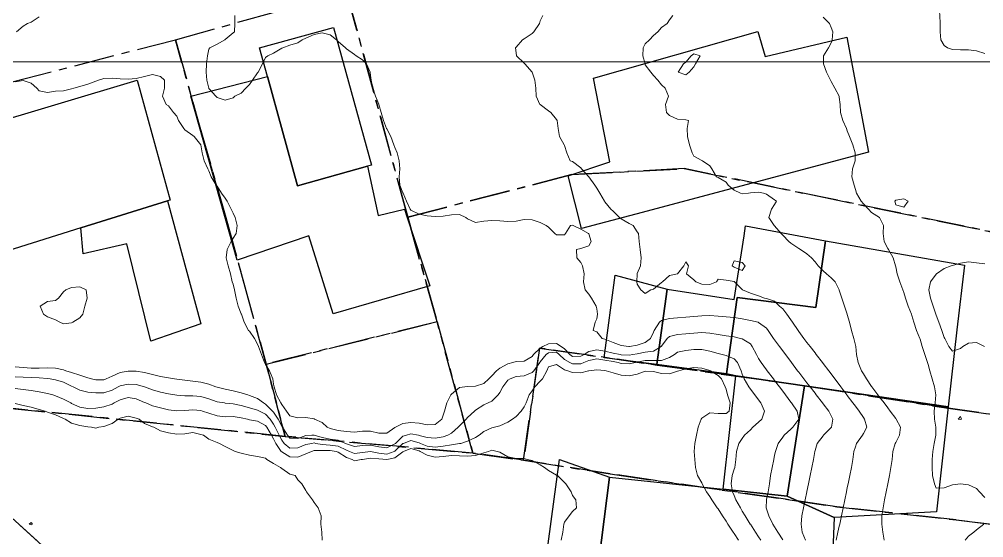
# Model space of a CAD drawing. Header units: centimetres. Extents: x 0 to 642158, y -847 to 649707.
# Drawn here: x 617776 to 617835.7, y 621057.9 to 621090 of the extents above; entities that cross this region are included whole.
import ezdxf

# ---------------------------------------------------------------- set-up
doc = ezdxf.new("R2010")
doc.units = ezdxf.units.CM
doc.header["$MEASUREMENT"] = 0
doc.linetypes.add('CENTERX2', pattern=[4, 2.5, -0.5, 0.5, -0.5])
doc.layers.add('MEV_grille', color=254, linetype='Continuous', lineweight=9)
doc.layers.add('WAL_topographie 0.5', color=253, linetype='Continuous', lineweight=20)
doc.layers.add('SPW_batiments', color=7, linetype='Continuous')
doc.layers.add('SPW_parcellaire cadastral', color=7, linetype='CENTERX2', lineweight=25, true_color=0xff0542)

# ---------------------------------------------------------------- blocks, each defined once
blk = doc.blocks.new('*U114')
at = {"layer": 'MEV_grille', "transparency": 33554687}
blk.add_lwpolyline([(-1338.461, 0), (1338.461, 0)], dxfattribs=at)
blk = doc.blocks.new('*U115')
at = {"layer": 'MEV_grille', "color": 0, "linetype": 'ByBlock', "lineweight": -2, "transparency": 16777216}
blk.add_blockref('*U114', (0, -1300), dxfattribs=at)

msp = doc.modelspace()

# ---------------------------------------------------------------- linework, layer by layer
at = {"layer": 'SPW_batiments'}
for points in [[(617797.808, 621080.984), (617797.559, 621080.914), (617793.224, 621079.701), (617791.363, 621086.468), (617790.873, 621088.25), (617795.457, 621089.501), (617797.808, 621080.984)], [(617822.173, 621087.72), (617827.222, 621088.904), (617828.557, 621081.788), (617814.168, 621077.949), (617810.808, 621077.053), (617809.974, 621080.319), (617812.557, 621081.186), (617811.54, 621086.369), (617821.706, 621089.27), (617822.173, 621087.72)], [(617793.224, 621079.701), (617797.559, 621080.914), (617798.224, 621077.867), (617799.841, 621078.251), (617799.993, 621077.796), (617801.425, 621073.502), (617795.425, 621071.767), (617793.924, 621076.601), (617789.483, 621075.1), (617786.623, 621085.266), (617791.363, 621086.468), (617793.224, 621079.701)], [(617785.341, 621078.816), (617785.174, 621078.764), (617779.825, 621077.093), (617775.308, 621075.682), (617774.958, 621077.181), (617773.516, 621083.315), (617783.307, 621086.249), (617785.341, 621078.816)], [(617787.242, 621071.15), (617784.142, 621070.083), (617782.658, 621076.115), (617779.958, 621075.482), (617779.825, 621077.093), (617785.174, 621078.764), (617787.242, 621071.15)], [(617825.891, 621076.295), (617825.308, 621072.17), (617820.441, 621072.787), (617819.764, 621068.054), (617815.458, 621068.636), (617816.108, 621073.303), (617820.258, 621072.654), (617820.863, 621076.603), (617820.958, 621077.22), (617825.891, 621076.295)], [(617834.491, 621074.789), (617834.036, 621070.773), (617833.496, 621066.004), (617824.609, 621067.32), (617820.342, 621067.936), (617819.764, 621068.054), (617820.441, 621072.787), (617825.308, 621072.17), (617825.891, 621076.295), (617834.491, 621074.789)], [(617816.108, 621073.303), (617815.458, 621068.636), (617812.206, 621069.045), (617812.894, 621074.173), (617816.108, 621073.303)], [(617824.609, 621067.32), (617823.526, 621060.487), (617819.576, 621060.906), (617820.342, 621067.936), (617824.609, 621067.32)], [(617833.496, 621066.004), (617832.992, 621061.555), (617832.76, 621059.505), (617826.426, 621059.155), (617823.526, 621060.487), (617824.609, 621067.32), (617833.496, 621066.004)], [(617812.526, 621061.653), (617811.361, 621052.386), (617808.03, 621052.3), (617809.433, 621062.749), (617812.526, 621061.653)], [(617819.576, 621060.906), (617823.526, 621060.487), (617826.426, 621059.155), (617826.177, 621052.471), (617819.061, 621053.354), (617819.061, 621051.47), (617811.361, 621052.386), (617812.526, 621061.653), (617819.576, 621060.906)]]:
    msp.add_lwpolyline(points, dxfattribs=at)
at = {"layer": 'SPW_parcellaire cadastral'}
for points in [[(617800.049, 621077.763), (617796.256, 621091.716), (617817.871, 621097.591), (617832.205, 621101.67), (617850.029, 621106.745), (617842.315, 621075.59), (617817.159, 621080.768), (617810.204, 621080.395), (617800.049, 621077.763)], [(617800.049, 621077.763), (617801.865, 621071.281), (617791.289, 621068.657), (617788.791, 621077.749), (617787.14, 621083.471), (617785.683, 621088.75), (617796.256, 621091.716), (617800.049, 621077.763)], [(617752.33, 621080.15), (617785.683, 621088.75), (617787.14, 621083.471), (617788.791, 621077.749), (617791.289, 621068.657), (617792.458, 621064.182), (617767.153, 621066.773), (617752.33, 621080.15)], [(617839.353, 621065.082), (617833.485, 621065.931), (617824.609, 621067.319), (617815.475, 621068.602), (617808.209, 621069.652), (617807.21, 621062.702), (617804.076, 621063.151), (617801.865, 621071.281), (617800.049, 621077.763), (617810.204, 621080.395), (617817.159, 621080.768), (617842.315, 621075.59), (617839.353, 621065.082)], [(617783.06, 621052.299), (617824.366, 621016.028), (617823.177, 621011.472), (617816.096, 621001.449), (617790.775, 620954.35), (617787.593, 620940.336), (617787.517, 620940.003), (617678.966, 621055.851), (617718.844, 621070.16), (617752.33, 621080.15), (617767.153, 621066.773), (617783.06, 621052.299)], [(617801.865, 621071.281), (617804.076, 621063.151), (617792.458, 621064.182), (617791.289, 621068.657), (617801.865, 621071.281)], [(617839.353, 621065.082), (617837.67, 621058.544), (617833.976, 621059.005), (617826.597, 621059.827), (617823.421, 621060.287), (617812.572, 621061.858), (617807.21, 621062.702), (617808.209, 621069.652), (617815.475, 621068.602), (617824.609, 621067.319), (617833.485, 621065.931), (617839.353, 621065.082)], [(617783.06, 621052.299), (617767.153, 621066.773), (617792.458, 621064.182), (617804.076, 621063.151), (617807.21, 621062.702), (617812.572, 621061.858), (617823.421, 621060.287), (617826.597, 621059.827), (617833.976, 621059.005), (617837.67, 621058.544), (617833.415, 621046.455), (617783.06, 621052.299)]]:
    msp.add_lwpolyline(points, dxfattribs=at)
at = {"layer": 'WAL_topographie 0.5'}
for points in [[(617835.75, 621092.934), (617835.263, 621092.75), (617835.25, 621092.742), (617834.75, 621092.29), (617834.694, 621092.25), (617834.25, 621091.878), (617833.75, 621091.814), (617833.25, 621091.807), (617833.121, 621091.75), (617832.862, 621091.25), (617832.926, 621090.75), (617832.983, 621090.25), (617832.992, 621089.75), (617832.996, 621089.25), (617833.034, 621088.75), (617833.25, 621088.394), (617833.441, 621088.25), (617833.75, 621088.15), (617834.25, 621088.118), (617834.75, 621088.125), (617835.25, 621088.06), (617835.75, 621087.902)], [(617777.25, 621090.172), (617776.75, 621089.85), (617776.525, 621089.75), (617776.25, 621089.601), (617775.831, 621089.25)], [(617789.358, 621090.25), (617789.359, 621089.75), (617789.318, 621089.25), (617789.25, 621089.171), (617788.75, 621088.772), (617788.722, 621088.75), (617788.25, 621088.484), (617787.809, 621088.25), (617787.75, 621088.159), (617787.65, 621087.75), (617787.605, 621087.25), (617787.567, 621086.75), (617787.612, 621086.25), (617787.743, 621085.75), (617787.75, 621085.73), (617788.171, 621085.25), (617788.25, 621085.167), (617788.75, 621085.012), (617789.25, 621085.156), (617789.357, 621085.25), (617789.75, 621085.433), (617790.021, 621085.75), (617790.25, 621085.979), (617790.44, 621086.25), (617790.75, 621086.706), (617790.783, 621086.75), (617791.071, 621087.25), (617791.25, 621087.646), (617791.389, 621087.75), (617791.75, 621087.921), (617792.25, 621088.22), (617792.309, 621088.25), (617792.75, 621088.424), (617793.25, 621088.559), (617793.521, 621088.75), (617793.75, 621088.85), (617794.25, 621089.066), (617794.75, 621089.186), (617795.25, 621089.053), (617795.635, 621088.75), (617795.75, 621088.64), (617796.193, 621088.25), (617796.25, 621088.181), (617796.75, 621087.842), (617796.86, 621087.75), (617797.25, 621087.508), (617797.496, 621087.25), (617797.722, 621086.75), (617797.75, 621086.528), (617797.781, 621086.25), (617797.895, 621085.75), (617798.062, 621085.25), (617798.25, 621084.767), (617798.255, 621084.75), (617798.402, 621084.25), (617798.545, 621083.75), (617798.737, 621083.25), (617798.75, 621083.223), (617799.01, 621082.75), (617799.194, 621082.25), (617799.25, 621082.083), (617799.385, 621081.75), (617799.523, 621081.25), (617799.568, 621080.75), (617799.523, 621080.25), (617799.568, 621079.75), (617799.75, 621079.264), (617799.757, 621079.25), (617799.97, 621078.75), (617800.202, 621078.25), (617800.25, 621078.2), (617800.75, 621077.939), (617801.25, 621077.849), (617801.75, 621077.793), (617802.25, 621077.815), (617802.75, 621077.908), (617803.25, 621077.917), (617803.633, 621077.75), (617803.75, 621077.65), (617804.25, 621077.423), (617804.75, 621077.513), (617805.25, 621077.554), (617805.75, 621077.529), (617806.25, 621077.5), (617806.75, 621077.512), (617807.25, 621077.611), (617807.75, 621077.598), (617808.25, 621077.424), (617808.614, 621077.25), (617808.75, 621077.143), (617809.143, 621076.75), (617809.25, 621076.662), (617809.75, 621076.659), (617809.803, 621076.75), (617810.125, 621077.25), (617810.25, 621077.269), (617810.28, 621077.25), (617810.75, 621077.015), (617811.236, 621076.75), (617811.25, 621076.729), (617811.396, 621076.25), (617811.25, 621075.976), (617810.75, 621075.817), (617810.5, 621075.75), (617810.521, 621075.25), (617810.75, 621074.945), (617810.863, 621074.75), (617810.962, 621074.25), (617810.917, 621073.75), (617811.036, 621073.25), (617811.25, 621072.985), (617811.41, 621072.75), (617811.708, 621072.25), (617811.75, 621072.083), (617811.789, 621071.75), (617811.75, 621071.464), (617811.65, 621071.25), (617811.519, 621070.75), (617811.75, 621070.664), (617812.075, 621070.25), (617812.25, 621070.195), (617812.75, 621069.989), (617813.25, 621069.817), (617813.721, 621069.75), (617813.75, 621069.747), (617813.772, 621069.75), (617814.25, 621069.822), (617814.75, 621070.001), (617815.073, 621070.25), (617815.25, 621070.63), (617815.306, 621070.75), (617815.622, 621071.25), (617815.75, 621071.362), (617816.25, 621071.486), (617816.75, 621071.525), (617817.25, 621071.564), (617817.75, 621071.606), (617818.25, 621071.649), (617818.75, 621071.663), (617819.25, 621071.621), (617819.75, 621071.578), (617820.25, 621071.546), (617820.75, 621071.47), (617821.25, 621071.368), (617821.725, 621071.25), (617821.75, 621071.242), (617822.25, 621070.885), (617822.361, 621070.75), (617822.685, 621070.25), (617822.75, 621070.155), (617823.053, 621069.75), (617823.25, 621069.489), (617823.426, 621069.25), (617823.75, 621068.813), (617823.797, 621068.75), (617824.175, 621068.25), (617824.25, 621068.15), (617824.558, 621067.75), (617824.75, 621067.5), (617824.942, 621067.25), (617825.25, 621066.85), (617825.327, 621066.75), (617825.712, 621066.25), (617825.75, 621066.2), (617826.096, 621065.75), (617826.25, 621065.451), (617826.357, 621065.25), (617826.264, 621064.75), (617826.25, 621064.734), (617825.781, 621064.25), (617825.75, 621064.211), (617825.39, 621063.75), (617825.25, 621063.299), (617825.235, 621063.25), (617825.152, 621062.75), (617825.051, 621062.25), (617824.95, 621061.75), (617824.849, 621061.25), (617824.75, 621060.765), (617824.747, 621060.75), (617824.643, 621060.25), (617824.542, 621059.75), (617824.444, 621059.25), (617824.385, 621058.75), (617824.462, 621058.25), (617824.667, 621057.75)], [(617808.414, 621090.25), (617808.25, 621089.917), (617808.196, 621089.75), (617807.861, 621089.25), (617807.75, 621089.129), (617807.25, 621088.798), (617807.159, 621088.75), (617806.75, 621088.288), (617806.713, 621088.25), (617806.75, 621087.95), (617806.778, 621087.75), (617807.25, 621087.291), (617807.287, 621087.25), (617807.75, 621086.75), (617807.75, 621086.75), (617807.923, 621086.25), (617807.97, 621085.75), (617807.996, 621085.25), (617808.225, 621084.75), (617808.25, 621084.731), (617808.75, 621084.341), (617808.9, 621084.25), (617809.25, 621083.801), (617809.291, 621083.75), (617809.348, 621083.25), (617809.431, 621082.75), (617809.737, 621082.25), (617809.75, 621082.208), (617809.903, 621081.75), (617810.104, 621081.25), (617810.25, 621081.2), (617810.75, 621080.817), (617810.794, 621080.75), (617811.25, 621080.256), (617811.254, 621080.25), (617811.62, 621079.75), (617811.75, 621079.556), (617811.935, 621079.25), (617812.221, 621078.75), (617812.25, 621078.711), (617812.621, 621078.25), (617812.75, 621078.123), (617813.148, 621077.75), (617813.25, 621077.657), (617813.75, 621077.366), (617814.004, 621077.25), (617814.25, 621076.861), (617814.336, 621076.75), (617814.373, 621076.25), (617814.423, 621075.75), (617814.483, 621075.25), (617814.45, 621074.75), (617814.25, 621074.279), (617814.246, 621074.25), (617814.226, 621073.75), (617814.25, 621073.618), (617814.476, 621073.25), (617814.75, 621073.038), (617815.09, 621073.25), (617815.25, 621073.308), (617815.75, 621073.717), (617815.803, 621073.75), (617816.25, 621074.154), (617816.75, 621074.25), (617816.75, 621074.25), (617817.135, 621074.75), (617817.25, 621075), (617817.417, 621074.75), (617817.3, 621074.25), (617817.75, 621073.875), (617817.886, 621073.75), (617818.25, 621073.607), (617818.75, 621073.583), (617819.159, 621073.75), (617819.25, 621073.917), (617819.75, 621073.857), (617820.25, 621073.786), (617820.275, 621073.75), (617820.75, 621073.275), (617820.765, 621073.25), (617821.25, 621073.062), (617821.75, 621072.882), (617822.115, 621072.75), (617822.25, 621072.727), (617822.75, 621072.549), (617823.057, 621072.25), (617823.25, 621072.088), (617823.507, 621071.75), (617823.75, 621071.401), (617823.849, 621071.25), (617824.198, 621070.75), (617824.25, 621070.678), (617824.566, 621070.25), (617824.75, 621070.006), (617824.944, 621069.75), (617825.25, 621069.351), (617825.327, 621069.25), (617825.712, 621068.75), (617825.75, 621068.7), (617826.096, 621068.25), (617826.25, 621068.05), (617826.48, 621067.75), (617826.75, 621067.392), (617826.855, 621067.25), (617827.222, 621066.75), (617827.25, 621066.713), (617827.599, 621066.25), (617827.75, 621066.05), (617827.981, 621065.75), (617828.25, 621065.353), (617828.322, 621065.25), (617828.451, 621064.75), (617828.25, 621064.356), (617828.19, 621064.25), (617827.814, 621063.75), (617827.75, 621063.544), (617827.659, 621063.25), (617827.593, 621062.75), (617827.5, 621062.25), (617827.4, 621061.75), (617827.3, 621061.25), (617827.25, 621061.008), (617827.197, 621060.75), (617827.094, 621060.25), (617826.989, 621059.75), (617826.885, 621059.25), (617826.78, 621058.75), (617826.75, 621058.615), (617826.669, 621058.25), (617826.566, 621057.75)], [(617816.453, 621090.25), (617816.25, 621089.982), (617816.099, 621089.75), (617815.75, 621089.508), (617815.518, 621089.25), (617815.25, 621089.016), (617815, 621088.75), (617814.75, 621088.488), (617814.615, 621088.25), (617814.587, 621087.75), (617814.731, 621087.25), (617814.75, 621087.207), (617815.09, 621086.75), (617815.25, 621086.531), (617815.526, 621086.25), (617815.75, 621085.961), (617815.987, 621085.75), (617816.193, 621085.25), (617816.007, 621084.75), (617816.069, 621084.25), (617816.25, 621084.065), (617816.75, 621083.825), (617817.25, 621083.8), (617817.417, 621083.75), (617817.331, 621083.25), (617817.359, 621082.75), (617817.49, 621082.25), (617817.643, 621081.75), (617817.75, 621081.547), (617818.25, 621081.261), (617818.288, 621081.25), (617818.75, 621080.95), (617818.868, 621080.75), (617819.158, 621080.25), (617819.25, 621080.214), (617819.75, 621079.928), (617819.883, 621079.75), (617820.25, 621079.428), (617820.64, 621079.25), (617820.75, 621079.209), (617821.125, 621079.25), (617821.25, 621079.266), (617821.75, 621079.318), (617822.066, 621079.25), (617822.25, 621079.177), (617822.75, 621078.841), (617822.866, 621078.75), (617822.75, 621078.55), (617822.558, 621078.25), (617822.386, 621077.75), (617822.732, 621077.25), (617822.75, 621077.232), (617823.157, 621076.75), (617823.25, 621076.636), (617823.636, 621076.25), (617823.75, 621076.151), (617824.25, 621075.815), (617824.352, 621075.75), (617824.75, 621075.492), (617825.025, 621075.25), (617825.25, 621074.996), (617825.453, 621074.75), (617825.75, 621074.443), (617825.966, 621074.25), (617826.25, 621073.994), (617826.488, 621073.75), (617826.745, 621073.25), (617826.75, 621073.235), (617826.917, 621072.75), (617827.083, 621072.25), (617827.245, 621071.75), (617827.25, 621071.732), (617827.382, 621071.25), (617827.515, 621070.75), (617827.659, 621070.25), (617827.75, 621069.825), (617827.767, 621069.75), (617827.81, 621069.25), (617827.918, 621068.75), (617828.127, 621068.25), (617828.25, 621068.05), (617828.43, 621067.75), (617828.75, 621067.281), (617828.77, 621067.25), (617829.144, 621066.75), (617829.25, 621066.611), (617829.523, 621066.25), (617829.75, 621065.954), (617829.903, 621065.75), (617830.25, 621065.291), (617830.28, 621065.25), (617830.534, 621064.75), (617830.488, 621064.25), (617830.25, 621063.8), (617830.22, 621063.75), (617830.074, 621063.25), (617830.031, 621062.75), (617829.95, 621062.25), (617829.85, 621061.75), (617829.75, 621061.25), (617829.75, 621061.25), (617829.648, 621060.75), (617829.546, 621060.25), (617829.458, 621059.75), (617829.394, 621059.25), (617829.377, 621058.75), (617829.442, 621058.25), (617829.534, 621057.75)], [(617825.75, 621090.15), (617826.15, 621089.75), (617826.25, 621089.515), (617826.36, 621089.25), (617826.315, 621088.75), (617826.25, 621088.562), (617826.094, 621088.25), (617825.768, 621087.75), (617825.766, 621087.25), (617825.968, 621086.75), (617826.208, 621086.25), (617826.25, 621086.171), (617826.485, 621085.75), (617826.743, 621085.25), (617826.75, 621085.204), (617826.809, 621084.75), (617826.827, 621084.25), (617826.97, 621083.75), (617827.19, 621083.25), (617827.25, 621083.111), (617827.383, 621082.75), (617827.595, 621082.25), (617827.745, 621081.75), (617827.734, 621081.25), (617827.561, 621080.75), (617827.521, 621080.25), (617827.664, 621079.75), (617827.75, 621079.467), (617827.819, 621079.25), (617828.105, 621078.75), (617828.25, 621078.591), (617828.555, 621078.25), (617828.75, 621078.045), (617829.25, 621077.75), (617829.25, 621077.75), (617829.495, 621077.25), (617829.469, 621076.75), (617829.528, 621076.25), (617829.75, 621075.826), (617829.79, 621075.75), (617830.096, 621075.25), (617830.229, 621074.75), (617830.25, 621074.682), (617830.342, 621074.25), (617830.5, 621073.75), (617830.688, 621073.25), (617830.75, 621073.09), (617830.848, 621072.75), (617831.019, 621072.25), (617831.217, 621071.75), (617831.25, 621071.667), (617831.372, 621071.25), (617831.538, 621070.75), (617831.733, 621070.25), (617831.75, 621070.206), (617831.886, 621069.75), (617832.038, 621069.25), (617832.205, 621068.75), (617832.25, 621068.625), (617832.356, 621068.25), (617832.506, 621067.75), (617832.653, 621067.25), (617832.718, 621066.75), (617832.677, 621066.25), (617832.62, 621065.75), (617832.643, 621065.25), (617832.728, 621064.75), (617832.733, 621064.25), (617832.629, 621063.75), (617832.541, 621063.25), (617832.51, 621062.75), (617832.495, 621062.25), (617832.524, 621061.75), (617832.635, 621061.25), (617832.75, 621060.981), (617833.25, 621060.992), (617833.75, 621061.185), (617834.25, 621061.25), (617834.25, 621061.25), (617834.25, 621061.25), (617834.75, 621061.182), (617835.25, 621060.947), (617835.432, 621060.75), (617835.75, 621060.391)], [(617817.454, 621086.75), (617817.25, 621086.573), (617816.792, 621086.75), (617817.12, 621087.25), (617817.25, 621087.365), (617817.583, 621087.75), (617817.75, 621087.885), (617818.135, 621087.75), (617817.862, 621087.25), (617817.75, 621087.07), (617817.454, 621086.75)], [(617775.75, 621086.145), (617776.25, 621086.235), (617776.75, 621086.059), (617777.104, 621085.75), (617777.25, 621085.579), (617777.75, 621085.482), (617778.25, 621085.571), (617778.75, 621085.594), (617779.25, 621085.711), (617779.382, 621085.75), (617779.75, 621085.865), (617780.25, 621085.996), (617780.75, 621086.192), (617780.917, 621086.25), (617781.25, 621086.349), (617781.75, 621086.369), (617782.25, 621086.325), (617782.75, 621086.309), (617783.25, 621086.35), (617783.75, 621086.476), (617784.25, 621086.596), (617784.75, 621086.472), (617785, 621086.25), (617785, 621085.75), (617784.875, 621085.25), (617785.107, 621084.75), (617785.25, 621084.655), (617785.554, 621084.25), (617785.75, 621084.021), (617785.858, 621083.75), (617786.187, 621083.25), (617786.25, 621083.161), (617786.75, 621082.817), (617786.828, 621082.75), (617787.25, 621082.25), (617787.25, 621082.25), (617787.336, 621081.75), (617787.461, 621081.25), (617787.679, 621080.75), (617787.75, 621080.621), (617787.89, 621080.25), (617788.194, 621079.75), (617788.25, 621079.681), (617788.532, 621079.25), (617788.75, 621078.935), (617788.864, 621078.75), (617789.13, 621078.25), (617789.25, 621078.013), (617789.361, 621077.75), (617789.494, 621077.25), (617789.426, 621076.75), (617789.25, 621076.468), (617789.122, 621076.25), (617788.876, 621075.75), (617788.822, 621075.25), (617788.936, 621074.75), (617789.077, 621074.25), (617789.188, 621073.75), (617789.25, 621073.612), (617789.319, 621073.25), (617789.433, 621072.75), (617789.561, 621072.25), (617789.75, 621071.781), (617789.758, 621071.75), (617789.92, 621071.25), (617790.201, 621070.75), (617790.25, 621070.694), (617790.569, 621070.25), (617790.75, 621069.904), (617790.818, 621069.75), (617790.995, 621069.25), (617791.178, 621068.75), (617791.25, 621068.626), (617791.5, 621068.25), (617791.704, 621067.75), (617791.75, 621067.41), (617791.781, 621067.25), (617791.932, 621066.75), (617792.197, 621066.25), (617792.25, 621066.156), (617792.547, 621065.75), (617792.75, 621065.455), (617793.25, 621065.325), (617793.75, 621065.357), (617794.25, 621065.265), (617794.276, 621065.25), (617794.75, 621065.049), (617795.065, 621064.75), (617795.25, 621064.661), (617795.75, 621064.551), (617796.25, 621064.479), (617796.75, 621064.435), (617797.25, 621064.511), (617797.75, 621064.504), (617798.25, 621064.379), (617798.75, 621064.388), (617799.25, 621064.734), (617799.286, 621064.75), (617799.75, 621064.983), (617800.25, 621065.039), (617800.75, 621065.004), (617801.25, 621064.906), (617801.75, 621064.911), (617802.161, 621065.25), (617802.25, 621065.487), (617802.32, 621065.75), (617802.467, 621066.25), (617802.722, 621066.75), (617802.75, 621066.797), (617803.25, 621067.208), (617803.575, 621067.25), (617803.75, 621067.265), (617804.25, 621067.299), (617804.75, 621067.454), (617805.06, 621067.75), (617805.25, 621067.939), (617805.549, 621068.25), (617805.75, 621068.412), (617806.25, 621068.683), (617806.551, 621068.75), (617806.75, 621068.82), (617807.25, 621068.839), (617807.75, 621069.132), (617807.833, 621069.25), (617808.25, 621069.655), (617808.403, 621069.75), (617808.75, 621069.925), (617809.25, 621069.935), (617809.551, 621069.75), (617809.75, 621069.602), (617810.082, 621069.25), (617810.25, 621069.139), (617810.75, 621069.151), (617810.961, 621069.25), (617811.25, 621069.445), (617811.75, 621069.539), (617812.25, 621069.452), (617812.75, 621069.342), (617813.202, 621069.25), (617813.25, 621069.241), (617813.75, 621069.209), (617813.983, 621069.25), (617814.25, 621069.295), (617814.75, 621069.393), (617815.25, 621069.465), (617815.735, 621069.75), (617815.75, 621069.772), (617816.11, 621070.25), (617816.25, 621070.376), (617816.75, 621070.497), (617817.25, 621070.539), (617817.75, 621070.582), (617818.25, 621070.616), (617818.75, 621070.584), (617819.25, 621070.488), (617819.75, 621070.412), (617820.25, 621070.341), (617820.65, 621070.25), (617820.75, 621070.223), (617821.25, 621069.909), (617821.371, 621069.75), (617821.625, 621069.25), (617821.75, 621069.002), (617821.915, 621068.75), (617822.25, 621068.3), (617822.288, 621068.25), (617822.673, 621067.75), (617822.75, 621067.65), (617823.052, 621067.25), (617823.25, 621066.984), (617823.422, 621066.75), (617823.75, 621066.304), (617823.791, 621066.25), (617824.138, 621065.75), (617824.244, 621065.25), (617823.881, 621064.75), (617823.75, 621064.628), (617823.335, 621064.25), (617823.25, 621064.135), (617822.963, 621063.75), (617822.796, 621063.25), (617822.75, 621063.008), (617822.701, 621062.75), (617822.601, 621062.25), (617822.505, 621061.75), (617822.43, 621061.25), (617822.355, 621060.75), (617822.25, 621060.276), (617822.244, 621060.25), (617822.232, 621059.75), (617822.25, 621059.697), (617822.39, 621059.25), (617822.64, 621058.75), (617822.75, 621058.574), (617822.945, 621058.25), (617823.25, 621057.764)], [(617831.025, 621078.75), (617830.75, 621078.383), (617830.25, 621078.519), (617830.185, 621078.75), (617830.25, 621078.823), (617830.75, 621078.895), (617831.025, 621078.75)], [(617820.929, 621074.75), (617820.75, 621074.458), (617820.25, 621074.656), (617820.125, 621074.75), (617820.25, 621075.05), (617820.75, 621074.962), (617820.929, 621074.75)], [(617835.75, 621074.877), (617835.25, 621074.928), (617834.75, 621074.986), (617834.25, 621074.917), (617833.75, 621074.769), (617833.68, 621074.75), (617833.25, 621074.585), (617832.769, 621074.25), (617832.75, 621074.223), (617832.398, 621073.75), (617832.303, 621073.25), (617832.406, 621072.75), (617832.559, 621072.25), (617832.731, 621071.75), (617832.75, 621071.697), (617832.913, 621071.25), (617833.095, 621070.75), (617833.25, 621070.309), (617833.276, 621070.25), (617833.538, 621069.75), (617833.75, 621069.468), (617834.25, 621069.632), (617834.39, 621069.75), (617834.75, 621069.959), (617835.25, 621069.988), (617835.739, 621069.75)], [(617779.25, 621071.208), (617779.32, 621071.25), (617779.75, 621071.522), (617779.939, 621071.75), (617780.069, 621072.25), (617780.208, 621072.75), (617780.15, 621073.25), (617779.75, 621073.454), (617779.25, 621073.401), (617778.889, 621073.25), (617778.75, 621073.136), (617778.435, 621072.75), (617778.25, 621072.594), (617777.75, 621072.531), (617777.3, 621072.25), (617777.5, 621071.75), (617777.75, 621071.581), (617778.25, 621071.393), (617778.519, 621071.25), (617778.75, 621071.155), (617779.25, 621071.208)], [(617775.75, 621068.491), (617776.25, 621068.442), (617776.75, 621068.404), (617777.25, 621068.409), (617777.75, 621068.436), (617778.25, 621068.407), (617778.75, 621068.297), (617778.897, 621068.25), (617779.25, 621068.141), (617779.75, 621067.969), (617780.25, 621067.811), (617780.487, 621067.75), (617780.75, 621067.69), (617781.25, 621067.692), (617781.395, 621067.75), (617781.75, 621067.907), (617782.25, 621068.131), (617782.75, 621068.226), (617783.25, 621068.212), (617783.75, 621068.138), (617784.25, 621068.02), (617784.75, 621067.898), (617785.25, 621067.811), (617785.617, 621067.75), (617785.75, 621067.73), (617786.25, 621067.658), (617786.75, 621067.611), (617787.25, 621067.55), (617787.75, 621067.408), (617788.163, 621067.25), (617788.25, 621067.221), (617788.75, 621067.104), (617789.25, 621067.009), (617789.75, 621066.886), (617790.145, 621066.75), (617790.25, 621066.723), (617790.75, 621066.536), (617791.118, 621066.25), (617791.25, 621066.175), (617791.684, 621065.75), (617791.75, 621065.676), (617792.038, 621065.25), (617792.25, 621064.82), (617792.3, 621064.75), (617792.609, 621064.25), (617792.75, 621064.077), (617793.25, 621064.053), (617793.75, 621064.24), (617794.118, 621064.25), (617794.25, 621064.255), (617794.259, 621064.25), (617794.75, 621064.105), (617795.25, 621064.004), (617795.75, 621063.943), (617796.189, 621063.75), (617796.25, 621063.725), (617796.75, 621063.561), (617797.25, 621063.621), (617797.75, 621063.647), (617798.25, 621063.534), (617798.75, 621063.464), (617799.25, 621063.717), (617799.285, 621063.75), (617799.75, 621064.189), (617799.968, 621064.25), (617800.25, 621064.342), (617800.71, 621064.25), (617800.75, 621064.243), (617801.25, 621064.106), (617801.75, 621064.077), (617802.25, 621064.161), (617802.523, 621064.25), (617802.75, 621064.387), (617803.174, 621064.75), (617803.25, 621064.845), (617803.662, 621065.25), (617803.75, 621065.342), (617804.181, 621065.75), (617804.25, 621065.812), (617804.75, 621066.126), (617805.032, 621066.25), (617805.25, 621066.357), (617805.651, 621066.75), (617805.75, 621066.908), (617805.937, 621067.25), (617806.25, 621067.656), (617806.381, 621067.75), (617806.75, 621067.892), (617807.25, 621067.939), (617807.75, 621068.129), (617807.86, 621068.25), (617808.215, 621068.75), (617808.25, 621068.795), (617808.604, 621069.25), (617808.75, 621069.363), (617809.25, 621069.393), (617809.424, 621069.25), (617809.75, 621068.946), (617810.089, 621068.75), (617810.25, 621068.675), (617810.75, 621068.677), (617810.949, 621068.75), (617811.25, 621068.873), (617811.75, 621068.981), (617812.25, 621068.91), (617812.75, 621068.812), (617813.062, 621068.75), (617813.25, 621068.706), (617813.75, 621068.666), (617814.146, 621068.75), (617814.25, 621068.769), (617814.75, 621068.875), (617815.25, 621068.875), (617815.75, 621068.872), (617816.25, 621069.07), (617816.553, 621069.25), (617816.75, 621069.389), (617817.25, 621069.502), (617817.75, 621069.556), (617818.25, 621069.573), (617818.75, 621069.47), (617819.25, 621069.308), (617819.503, 621069.25), (617819.75, 621069.188), (617820.25, 621068.976), (617820.452, 621068.75), (617820.679, 621068.25), (617820.75, 621068.04), (617820.868, 621067.75), (617821.147, 621067.25), (617821.25, 621067.1), (617821.519, 621066.75), (617821.75, 621066.45), (617821.904, 621066.25), (617822.129, 621065.75), (617821.95, 621065.25), (617821.75, 621065.06), (617821.412, 621064.75), (617821.25, 621064.594), (617820.893, 621064.25), (617820.75, 621064.053), (617820.532, 621063.75), (617820.388, 621063.25), (617820.346, 621062.75), (617820.279, 621062.25), (617820.25, 621062.152), (617820.116, 621061.75), (617820.054, 621061.25), (617820.152, 621060.75), (617820.25, 621060.522), (617820.361, 621060.25), (617820.63, 621059.75), (617820.75, 621059.552), (617820.928, 621059.25), (617821.248, 621058.75), (617821.25, 621058.747), (617821.568, 621058.25), (617821.75, 621057.965), (617821.89, 621057.75)], [(617775.75, 621067.87), (617776.25, 621067.844), (617776.75, 621067.819), (617777.25, 621067.801), (617777.75, 621067.771), (617777.912, 621067.75), (617778.25, 621067.688), (617778.75, 621067.531), (617779.25, 621067.298), (617779.351, 621067.25), (617779.75, 621067.039), (617780.25, 621066.921), (617780.75, 621066.877), (617781.25, 621066.877), (617781.75, 621067.048), (617782.137, 621067.25), (617782.25, 621067.306), (617782.75, 621067.426), (617783.25, 621067.397), (617783.75, 621067.256), (617783.765, 621067.25), (617784.25, 621067.058), (617784.75, 621066.911), (617785.25, 621066.813), (617785.642, 621066.75), (617785.75, 621066.733), (617786.25, 621066.693), (617786.75, 621066.695), (617787.25, 621066.65), (617787.75, 621066.501), (617788.25, 621066.331), (617788.706, 621066.25), (617788.75, 621066.243), (617789.25, 621066.194), (617789.75, 621066.089), (617790.25, 621065.956), (617790.75, 621065.815), (617790.868, 621065.75), (617791.25, 621065.559), (617791.53, 621065.25), (617791.75, 621064.938), (617791.854, 621064.75), (617792.09, 621064.25), (617792.25, 621063.946), (617792.406, 621063.75), (617792.75, 621063.461), (617793.25, 621063.471), (617793.75, 621063.678), (617794.119, 621063.75), (617794.25, 621063.773), (617794.362, 621063.75), (617794.75, 621063.688), (617795.25, 621063.635), (617795.75, 621063.569), (617796.25, 621063.334), (617796.452, 621063.25), (617796.75, 621063.118), (617797.25, 621063.188), (617797.75, 621063.249), (617798.25, 621063.134), (617798.75, 621063.081), (617799.215, 621063.25), (617799.25, 621063.267), (617799.75, 621063.734), (617799.785, 621063.75), (617800.25, 621063.918), (617800.75, 621063.785), (617800.845, 621063.75), (617801.25, 621063.584), (617801.75, 621063.518), (617802.25, 621063.569), (617802.75, 621063.648), (617803.25, 621063.735), (617803.33, 621063.75), (617803.75, 621063.878), (617804.25, 621064.109), (617804.461, 621064.25), (617804.75, 621064.489), (617805.25, 621064.716), (617805.426, 621064.75), (617805.75, 621064.837), (617806.25, 621065.058), (617806.529, 621065.25), (617806.75, 621065.413), (617807.076, 621065.75), (617807.25, 621066.02), (617807.367, 621066.25), (617807.561, 621066.75), (617807.75, 621067), (617807.915, 621067.25), (617808.25, 621067.597), (617808.379, 621067.75), (617808.656, 621068.25), (617808.75, 621068.481), (617809.25, 621068.639), (617809.75, 621068.295), (617809.965, 621068.25), (617810.25, 621068.145), (617810.75, 621068.122), (617811.238, 621068.25), (617811.25, 621068.252), (617811.75, 621068.306), (617812.25, 621068.265), (617812.333, 621068.25), (617812.75, 621068.112), (617813.25, 621067.974), (617813.75, 621067.939), (617814.25, 621068.036), (617814.75, 621068.221), (617815.25, 621068.205), (617815.75, 621068.076), (617816.25, 621068.059), (617816.75, 621068.215), (617816.821, 621068.25), (617817.25, 621068.366), (617817.75, 621068.441), (617818.25, 621068.415), (617818.75, 621068.26), (617818.774, 621068.25), (617819.25, 621067.958), (617819.468, 621067.75), (617819.694, 621067.25), (617819.75, 621067.102), (617819.837, 621066.75), (617819.992, 621066.25), (617819.941, 621065.75), (617819.75, 621065.6), (617819.25, 621065.589), (617818.75, 621065.647), (617818.25, 621065.317), (617818.205, 621065.25), (617818.011, 621064.75), (617817.912, 621064.25), (617817.822, 621063.75), (617817.774, 621063.25), (617817.805, 621062.75), (617817.854, 621062.25), (617817.987, 621061.75), (617818.25, 621061.304), (617818.274, 621061.25), (617818.542, 621060.75), (617818.75, 621060.449), (617818.867, 621060.25), (617819.203, 621059.75), (617819.25, 621059.687), (617819.526, 621059.25), (617819.75, 621058.931), (617819.863, 621058.75), (617820.188, 621058.25), (617820.25, 621058.163), (617820.513, 621057.75)], [(617775.75, 621067.14), (617776.25, 621067.078), (617776.75, 621067.029), (617777.25, 621066.949), (617777.75, 621066.841), (617778.083, 621066.75), (617778.25, 621066.703), (617778.75, 621066.494), (617779.197, 621066.25), (617779.25, 621066.221), (617779.75, 621065.998), (617780.25, 621065.911), (617780.75, 621065.936), (617781.25, 621066.012), (617781.75, 621066.172), (617781.89, 621066.25), (617782.25, 621066.445), (617782.75, 621066.599), (617783.25, 621066.514), (617783.75, 621066.287), (617783.84, 621066.25), (617784.25, 621066.084), (617784.75, 621065.94), (617785.25, 621065.826), (617785.75, 621065.763), (617786.25, 621065.789), (617786.75, 621065.834), (617787.25, 621065.78), (617787.345, 621065.75), (617787.75, 621065.611), (617788.25, 621065.451), (617788.75, 621065.395), (617789.25, 621065.404), (617789.75, 621065.341), (617790.125, 621065.25), (617790.25, 621065.213), (617790.75, 621065.118), (617791.25, 621064.861), (617791.327, 621064.75), (617791.612, 621064.25), (617791.75, 621064.039), (617791.881, 621063.75), (617792.22, 621063.25), (617792.25, 621063.219), (617792.75, 621062.905), (617793.25, 621062.902), (617793.75, 621063.1), (617794.087, 621063.25), (617794.25, 621063.297), (617794.75, 621063.316), (617795.25, 621063.306), (617795.613, 621063.25), (617795.75, 621063.206), (617796.25, 621062.873), (617796.602, 621062.75), (617796.75, 621062.671), (617797.176, 621062.75), (617797.25, 621062.758), (617797.75, 621062.839), (617798.25, 621062.788), (617798.75, 621062.758), (617799.25, 621062.843), (617799.75, 621063.228), (617799.782, 621063.25), (617800.25, 621063.437), (617800.75, 621063.279), (617800.822, 621063.25), (617801.25, 621063.009), (617801.75, 621062.903), (617802.25, 621062.933), (617802.75, 621062.999), (617803.25, 621062.982), (617803.75, 621062.948), (617804.25, 621063.003), (617804.75, 621063.158), (617805.045, 621063.25), (617805.25, 621063.325), (617805.586, 621063.25), (617805.75, 621063.202), (617806.25, 621062.924), (617806.75, 621062.813), (617807.25, 621062.802), (617807.433, 621062.75), (617807.75, 621062.682), (617808.25, 621062.421), (617808.506, 621062.25), (617808.75, 621062.078), (617809.25, 621061.789), (617809.323, 621061.75), (617809.75, 621061.326), (617809.83, 621061.25), (617810.163, 621060.75), (617810.25, 621060.526), (617810.446, 621060.25), (617810.494, 621059.75), (617810.25, 621059.527), (617810.047, 621059.25), (617809.75, 621058.862), (617809.713, 621058.75), (617809.638, 621058.25), (617809.549, 621057.75)], [(617775.75, 621066.226), (617776.25, 621066.097), (617776.75, 621065.994), (617777.25, 621065.843), (617777.608, 621065.75), (617777.75, 621065.691), (617778.25, 621065.51), (617778.75, 621065.296), (617778.849, 621065.25), (617779.25, 621064.998), (617779.75, 621064.846), (617780.25, 621064.765), (617780.475, 621064.75), (617780.75, 621064.689), (617780.933, 621064.75), (617781.25, 621064.79), (617781.75, 621064.98), (617782.13, 621065.25), (617782.25, 621065.307), (617782.75, 621065.434), (617783.25, 621065.32), (617783.429, 621065.25), (617783.75, 621064.989), (617784.25, 621064.772), (617784.339, 621064.75), (617784.75, 621064.535), (617785.25, 621064.395), (617785.75, 621064.317), (617786.25, 621064.349), (617786.75, 621064.419), (617787.25, 621064.304), (617787.403, 621064.25), (617787.75, 621064.014), (617788.25, 621063.813), (617788.405, 621063.75), (617788.75, 621063.565), (617789.25, 621063.311), (617789.367, 621063.25), (617789.75, 621063.143), (617790.25, 621063.011), (617790.75, 621062.944), (617791.25, 621062.825), (617791.322, 621062.75), (617791.75, 621062.493), (617792.165, 621062.25), (617792.25, 621062.191), (617792.75, 621061.85), (617793.073, 621061.75), (617793.25, 621061.493), (617793.493, 621061.25), (617793.75, 621060.821), (617793.793, 621060.75), (617794.152, 621060.25), (617794.25, 621060.096), (617794.515, 621059.75), (617794.692, 621059.25), (617794.663, 621058.75), (617794.728, 621058.25), (617794.75, 621057.751)], [(617834.317, 621065.25), (617834.25, 621065.222), (617834.107, 621065.25), (617834.25, 621065.404), (617834.317, 621065.25)], [(617776.838, 621058.75), (617776.75, 621058.698), (617776.614, 621058.75), (617776.75, 621058.838), (617776.838, 621058.75)], [(617835.696, 621058.75), (617835.25, 621058.383), (617835.086, 621058.25), (617834.75, 621057.997), (617834.534, 621057.75)]]:
    msp.add_lwpolyline(points, dxfattribs=at)

# ---------------------------------------------------------------- block references
at = {"layer": 'MEV_grille', "transparency": 33554687}
msp.add_blockref('*U115', (616669.481, 622387.381), dxfattribs=at)

doc.saveas('drawing.dxf')
